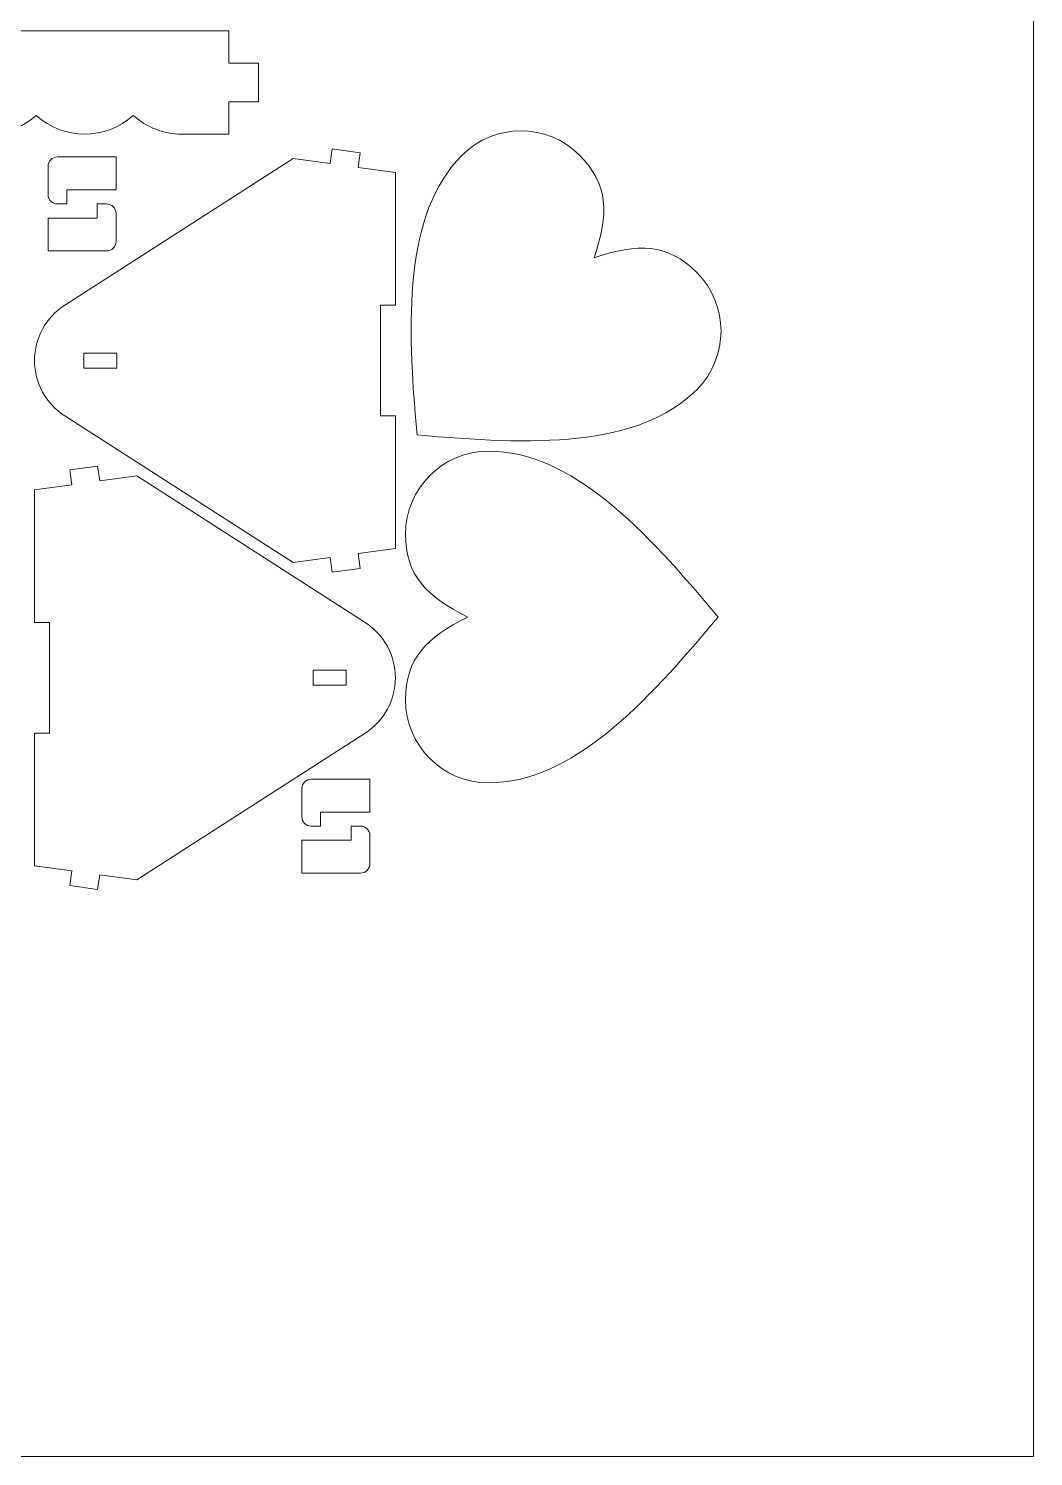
# Model space of a CAD drawing. Header units: millimetres. Extents: x -970 to 970, y -600 to 600.
# Drawn here: x -265.9 to -51.9, y -599.7 to -295.8 of the extents above; entities that cross this region are included whole.
import ezdxf

# ---------------------------------------------------------------- set-up
doc = ezdxf.new("R2010")
doc.units = ezdxf.units.MM
doc.header["$MEASUREMENT"] = 0
doc.layers.add('Camada 1', color=7, linetype='Continuous')

msp = doc.modelspace()

# ---------------------------------------------------------------- linework, layer by layer
at = {"layer": 'Camada 1', "color": 142, "lineweight": 20}
msp.add_lwpolyline([(-969.7314, -599.6855), (-51.9448, -599.6855), (-51.9448, 490.8211), (-969.7314, 490.8211), (-969.7314, -599.6855)], close=True, dxfattribs=at)
at = {"layer": 'Camada 1', "color": 250, "lineweight": 20}
msp.add_open_spline([(-426.9291, -296.2612), (-426.9291, -296.2612), (-426.9291, -299.4362), (-426.9291, -299.4362), (-426.9291, -299.4362), (-426.9291, -299.4362), (-466.9291, -299.4362), (-466.9291, -299.4362), (-466.9291, -299.4362), (-466.9291, -299.4362), (-466.9291, -296.2612), (-466.9291, -296.2612), (-466.9291, -296.2612), (-466.9291, -296.2612), (-526.929, -296.2612), (-526.929, -296.2612), (-526.929, -296.2612), (-526.929, -296.2612), (-526.929, -303.1203), (-526.929, -303.1203), (-526.929, -303.1203), (-526.929, -303.1203), (-533.279, -303.1203), (-533.279, -303.1203), (-533.279, -303.1203), (-533.279, -303.1203), (-533.279, -311.4021), (-533.279, -311.4021), (-533.279, -311.4021), (-533.279, -311.4021), (-526.929, -311.4021), (-526.929, -311.4021), (-526.929, -311.4021), (-526.929, -311.4021), (-526.929, -318.2612), (-526.929, -318.2612), (-526.929, -318.2612), (-526.929, -318.2612), (-516.929, -318.2612), (-516.929, -318.2612), (-516.929, -318.2612), (-513.2057, -318.2612), (-509.6252, -316.829), (-506.929, -314.2612), (-506.929, -314.2612), (-501.329, -319.5945), (-492.529, -319.5945), (-486.929, -314.2612), (-486.929, -314.2612), (-481.329, -319.5945), (-472.5291, -319.5945), (-466.9291, -314.2612), (-466.9291, -314.2612), (-461.3291, -319.5945), (-452.5291, -319.5945), (-446.9291, -314.2612), (-446.9291, -314.2612), (-441.3291, -319.5945), (-432.5291, -319.5945), (-426.9291, -314.2612), (-426.9291, -314.2612), (-421.3291, -319.5945), (-412.5291, -319.5945), (-406.9291, -314.2612), (-406.9291, -314.2612), (-401.3291, -319.5945), (-392.5291, -319.5945), (-386.9291, -314.2612), (-386.9291, -314.2612), (-381.3291, -319.5945), (-372.5292, -319.5945), (-366.9292, -314.2612), (-366.9292, -314.2612), (-361.3292, -319.5945), (-352.5292, -319.5945), (-346.9292, -314.2612), (-346.9292, -314.2612), (-341.0709, -319.5945), (-332.1165, -319.5945), (-326.2583, -314.2612), (-326.2583, -314.2612), (-320.4, -319.5945), (-311.4456, -319.5945), (-305.5874, -314.2612), (-305.5874, -314.2612), (-299.7291, -319.5945), (-290.7747, -319.5945), (-284.9165, -314.2612), (-284.9165, -314.2612), (-279.0582, -319.5945), (-270.1039, -319.5945), (-264.2457, -314.2612), (-264.2457, -314.2612), (-258.3874, -319.5945), (-249.433, -319.5945), (-243.5748, -314.2612), (-243.5748, -314.2612), (-240.7478, -316.8349), (-237.0623, -318.2612), (-233.2393, -318.2612), (-233.2393, -318.2612), (-233.2393, -318.2612), (-223.2393, -318.2612), (-223.2393, -318.2612), (-223.2393, -318.2612), (-223.2393, -318.2612), (-223.2393, -311.4021), (-223.2393, -311.4021), (-223.2393, -311.4021), (-223.2393, -311.4021), (-216.8893, -311.4021), (-216.8893, -311.4021), (-216.8893, -311.4021), (-216.8893, -311.4021), (-216.8893, -303.1203), (-216.8893, -303.1203), (-216.8893, -303.1203), (-216.8893, -303.1203), (-223.2393, -303.1203), (-223.2393, -303.1203), (-223.2393, -303.1203), (-223.2393, -303.1203), (-223.2393, -296.2612), (-223.2393, -296.2612), (-223.2393, -296.2612), (-223.2393, -296.2612), (-283.2392, -296.2612), (-283.2392, -296.2612), (-283.2392, -296.2612), (-283.2392, -296.2612), (-283.2392, -299.4362), (-283.2392, -299.4362), (-283.2392, -299.4362), (-283.2392, -299.4362), (-323.2392, -299.4362), (-323.2392, -299.4362), (-323.2392, -299.4362), (-323.2392, -299.4362), (-323.2392, -296.2612), (-323.2392, -296.2612), (-323.2392, -296.2612), (-323.2392, -296.2612), (-426.9291, -296.2612), (-426.9291, -296.2612)], degree=3, knots=[0, 0, 0, 0, 0.02702703, 0.02702703, 0.02702703, 0.02702703, 0.05405405, 0.05405405, 0.05405405, 0.05405405, 0.08108108, 0.08108108, 0.08108108, 0.08108108, 0.10810811, 0.10810811, 0.10810811, 0.10810811, 0.13513514, 0.13513514, 0.13513514, 0.13513514, 0.16216216, 0.16216216, 0.16216216, 0.16216216, 0.18918919, 0.18918919, 0.18918919, 0.18918919, 0.21621622, 0.21621622, 0.21621622, 0.21621622, 0.24324324, 0.24324324, 0.24324324, 0.24324324, 0.27027027, 0.27027027, 0.27027027, 0.27027027, 0.2972973, 0.2972973, 0.2972973, 0.2972973, 0.32432432, 0.32432432, 0.32432432, 0.32432432, 0.35135135, 0.35135135, 0.35135135, 0.35135135, 0.37837838, 0.37837838, 0.37837838, 0.37837838, 0.40540541, 0.40540541, 0.40540541, 0.40540541, 0.43243243, 0.43243243, 0.43243243, 0.43243243, 0.45945946, 0.45945946, 0.45945946, 0.45945946, 0.48648649, 0.48648649, 0.48648649, 0.48648649, 0.51351351, 0.51351351, 0.51351351, 0.51351351, 0.54054054, 0.54054054, 0.54054054, 0.54054054, 0.56756757, 0.56756757, 0.56756757, 0.56756757, 0.59459459, 0.59459459, 0.59459459, 0.59459459, 0.62162162, 0.62162162, 0.62162162, 0.62162162, 0.64864865, 0.64864865, 0.64864865, 0.64864865, 0.67567568, 0.67567568, 0.67567568, 0.67567568, 0.7027027, 0.7027027, 0.7027027, 0.7027027, 0.72972973, 0.72972973, 0.72972973, 0.72972973, 0.75675676, 0.75675676, 0.75675676, 0.75675676, 0.78378378, 0.78378378, 0.78378378, 0.78378378, 0.81081081, 0.81081081, 0.81081081, 0.81081081, 0.83783784, 0.83783784, 0.83783784, 0.83783784, 0.86486486, 0.86486486, 0.86486486, 0.86486486, 0.89189189, 0.89189189, 0.89189189, 0.89189189, 0.91891892, 0.91891892, 0.91891892, 0.91891892, 0.94594595, 0.94594595, 0.94594595, 0.94594595, 1, 1, 1, 1], dxfattribs=at)
at = {"layer": 'Camada 1', "color": 250, "lineweight": 9}
for points, knots in [([(-183.1526, -382.2513), (-158.83, -384.4854), (-136.1032, -385.1236), (-123.6229, -372.6433), (-123.6229, -372.6433), (-116.7337, -365.7541), (-116.7337, -354.5718), (-123.6229, -347.6826), (-123.6229, -347.6826), (-129.8631, -341.4424), (-136.1033, -341.4423), (-145.4636, -344.5624), (-145.4636, -344.5624), (-142.3434, -335.2022), (-142.3435, -328.962), (-148.5838, -322.7217), (-148.5838, -322.7217), (-155.4729, -315.8326), (-166.6552, -315.8326), (-173.5444, -322.7218), (-173.5444, -322.7218), (-186.0247, -335.2021), (-185.3865, -357.9289), (-183.1526, -382.2513)], [0, 0, 0, 0, 0.14285714, 0.14285714, 0.14285714, 0.14285714, 0.28571429, 0.28571429, 0.28571429, 0.28571429, 0.42857143, 0.42857143, 0.42857143, 0.42857143, 0.57142857, 0.57142857, 0.57142857, 0.57142857, 0.71428571, 0.71428571, 0.71428571, 0.71428571, 1, 1, 1, 1]), ([(-258.1684, -378.2219), (-258.1684, -378.2219), (-209.5708, -409.4432), (-209.5708, -409.4432), (-209.5708, -409.4432), (-209.5708, -409.4432), (-201.6455, -408.3523), (-201.6455, -408.3523), (-201.6455, -408.3523), (-201.6455, -408.3523), (-201.2126, -411.4976), (-201.2126, -411.4976), (-201.2126, -411.4976), (-201.2126, -411.4976), (-195.2686, -410.6795), (-195.2686, -410.6795), (-195.2686, -410.6795), (-195.2686, -410.6795), (-195.7016, -407.5341), (-195.7016, -407.5341), (-195.7016, -407.5341), (-195.7016, -407.5341), (-187.7763, -406.4432), (-187.7763, -406.4432), (-187.7763, -406.4432), (-187.7763, -406.4432), (-187.7763, -378.2219), (-187.7763, -378.2219), (-187.7763, -378.2219), (-187.7763, -378.2219), (-190.9513, -378.2219), (-190.9513, -378.2219), (-190.9513, -378.2219), (-190.9513, -378.2219), (-190.9513, -354.6646), (-190.9513, -354.6646), (-190.9513, -354.6646), (-190.9513, -354.6646), (-187.7763, -354.6646), (-187.7763, -354.6646), (-187.7763, -354.6646), (-187.7763, -354.6646), (-187.7763, -326.4433), (-187.7763, -326.4433), (-187.7763, -326.4433), (-187.7763, -326.4433), (-195.7016, -325.3524), (-195.7016, -325.3524), (-195.7016, -325.3524), (-195.7016, -325.3524), (-195.2686, -322.207), (-195.2686, -322.207), (-195.2686, -322.207), (-195.2686, -322.207), (-201.2126, -321.3889), (-201.2126, -321.3889), (-201.2126, -321.3889), (-201.2126, -321.3889), (-201.6455, -324.5342), (-201.6455, -324.5342), (-201.6455, -324.5342), (-201.6455, -324.5342), (-209.5708, -323.4433), (-209.5708, -323.4433), (-209.5708, -323.4433), (-209.5708, -323.4433), (-258.1684, -354.6646), (-258.1684, -354.6646), (-258.1684, -354.6646), (-262.1774, -357.2402), (-264.6012, -361.6781), (-264.6012, -366.4433), (-264.6012, -366.4433), (-264.6012, -371.2083), (-262.1775, -375.6462), (-258.1684, -378.2219)], [0, 0, 0, 0, 0.05, 0.05, 0.05, 0.05, 0.1, 0.1, 0.1, 0.1, 0.15, 0.15, 0.15, 0.15, 0.2, 0.2, 0.2, 0.2, 0.25, 0.25, 0.25, 0.25, 0.3, 0.3, 0.3, 0.3, 0.35, 0.35, 0.35, 0.35, 0.4, 0.4, 0.4, 0.4, 0.45, 0.45, 0.45, 0.45, 0.5, 0.5, 0.5, 0.5, 0.55, 0.55, 0.55, 0.55, 0.6, 0.6, 0.6, 0.6, 0.65, 0.65, 0.65, 0.65, 0.7, 0.7, 0.7, 0.7, 0.75, 0.75, 0.75, 0.75, 0.8, 0.8, 0.8, 0.8, 0.85, 0.85, 0.85, 0.85, 0.9, 0.9, 0.9, 0.9, 1, 1, 1, 1]), ([(-247.2507, -323.1138), (-247.2507, -323.1138), (-259.7257, -323.1138), (-259.7257, -323.1138), (-259.7257, -323.1138), (-260.2561, -323.1138), (-260.7648, -323.3245), (-261.1399, -323.6996), (-261.1399, -323.6996), (-261.515, -324.0747), (-261.7257, -324.5834), (-261.7257, -325.1138), (-261.7257, -325.1138), (-261.7257, -325.1138), (-261.7257, -331.1138), (-261.7257, -331.1138), (-261.7257, -331.1138), (-261.7257, -332.2184), (-260.8303, -333.1138), (-259.7257, -333.1138), (-259.7257, -333.1138), (-259.7257, -333.1138), (-257.7257, -333.1138), (-257.7257, -333.1138), (-257.7257, -333.1138), (-257.7257, -333.1138), (-257.7257, -330.1138), (-257.7257, -330.1138), (-257.7257, -330.1138), (-257.7257, -330.1138), (-247.2507, -330.1138), (-247.2507, -330.1138), (-247.2507, -330.1138), (-247.2507, -330.1138), (-247.2507, -323.1138), (-247.2507, -323.1138)], [0, 0, 0, 0, 0.1, 0.1, 0.1, 0.1, 0.2, 0.2, 0.2, 0.2, 0.3, 0.3, 0.3, 0.3, 0.4, 0.4, 0.4, 0.4, 0.5, 0.5, 0.5, 0.5, 0.6, 0.6, 0.6, 0.6, 0.7, 0.7, 0.7, 0.7, 0.8, 0.8, 0.8, 0.8, 1, 1, 1, 1]), ([(-261.7257, -343.1138), (-261.7257, -343.1138), (-249.2507, -343.1138), (-249.2507, -343.1138), (-249.2507, -343.1138), (-248.7203, -343.1138), (-248.2116, -342.9031), (-247.8365, -342.528), (-247.8365, -342.528), (-247.4614, -342.1529), (-247.2507, -341.6442), (-247.2507, -341.1138), (-247.2507, -341.1138), (-247.2507, -341.1138), (-247.2507, -335.1138), (-247.2507, -335.1138), (-247.2507, -335.1138), (-247.2507, -334.0092), (-248.1461, -333.1138), (-249.2507, -333.1138), (-249.2507, -333.1138), (-249.2507, -333.1138), (-251.2507, -333.1138), (-251.2507, -333.1138), (-251.2507, -333.1138), (-251.2507, -333.1138), (-251.2507, -336.1138), (-251.2507, -336.1138), (-251.2507, -336.1138), (-251.2507, -336.1138), (-261.7257, -336.1138), (-261.7257, -336.1138), (-261.7257, -336.1138), (-261.7257, -336.1138), (-261.7257, -343.1138), (-261.7257, -343.1138)], [0, 0, 0, 0, 0.1, 0.1, 0.1, 0.1, 0.2, 0.2, 0.2, 0.2, 0.3, 0.3, 0.3, 0.3, 0.4, 0.4, 0.4, 0.4, 0.5, 0.5, 0.5, 0.5, 0.6, 0.6, 0.6, 0.6, 0.7, 0.7, 0.7, 0.7, 0.8, 0.8, 0.8, 0.8, 1, 1, 1, 1]), ([(-247.1012, -364.8558), (-247.1012, -364.8558), (-247.1012, -368.0308), (-247.1012, -368.0308), (-247.1012, -368.0308), (-247.1012, -368.0308), (-254.1012, -368.0308), (-254.1012, -368.0308), (-254.1012, -368.0308), (-254.1012, -368.0308), (-254.1012, -364.8558), (-254.1012, -364.8558), (-254.1012, -364.8558), (-254.1012, -364.8558), (-247.1012, -364.8558), (-247.1012, -364.8558)], [0, 0, 0, 0, 0.2, 0.2, 0.2, 0.2, 0.4, 0.4, 0.4, 0.4, 0.6, 0.6, 0.6, 0.6, 1, 1, 1, 1]), ([(-119.0868, -421.0266), (-134.7057, -402.2482), (-150.3247, -385.7267), (-167.9745, -385.7267), (-167.9745, -385.7267), (-177.7173, -385.7267), (-185.6244, -393.6338), (-185.6244, -403.3765), (-185.6244, -403.3765), (-185.6244, -412.2015), (-181.212, -416.6141), (-172.387, -421.0266), (-172.387, -421.0266), (-181.212, -425.4389), (-185.6244, -429.8515), (-185.6244, -438.6766), (-185.6244, -438.6766), (-185.6244, -448.4192), (-177.7173, -456.3263), (-167.9745, -456.3263), (-167.9745, -456.3263), (-150.3247, -456.3263), (-134.7057, -439.8048), (-119.0868, -421.0266)], [0, 0, 0, 0, 0.14285714, 0.14285714, 0.14285714, 0.14285714, 0.28571429, 0.28571429, 0.28571429, 0.28571429, 0.42857143, 0.42857143, 0.42857143, 0.42857143, 0.57142857, 0.57142857, 0.57142857, 0.57142857, 0.71428571, 0.71428571, 0.71428571, 0.71428571, 1, 1, 1, 1]), ([(-194.2091, -445.7386), (-194.2091, -445.7386), (-242.8067, -476.9599), (-242.8067, -476.9599), (-242.8067, -476.9599), (-242.8067, -476.9599), (-250.732, -475.869), (-250.732, -475.869), (-250.732, -475.869), (-250.732, -475.869), (-251.1649, -479.0143), (-251.1649, -479.0143), (-251.1649, -479.0143), (-251.1649, -479.0143), (-257.1089, -478.1962), (-257.1089, -478.1962), (-257.1089, -478.1962), (-257.1089, -478.1962), (-256.6759, -475.0508), (-256.6759, -475.0508), (-256.6759, -475.0508), (-256.6759, -475.0508), (-264.6012, -473.9599), (-264.6012, -473.9599), (-264.6012, -473.9599), (-264.6012, -473.9599), (-264.6012, -445.7386), (-264.6012, -445.7386), (-264.6012, -445.7386), (-264.6012, -445.7386), (-261.4262, -445.7386), (-261.4262, -445.7386), (-261.4262, -445.7386), (-261.4262, -445.7386), (-261.4262, -422.1813), (-261.4262, -422.1813), (-261.4262, -422.1813), (-261.4262, -422.1813), (-264.6012, -422.1813), (-264.6012, -422.1813), (-264.6012, -422.1813), (-264.6012, -422.1813), (-264.6012, -393.96), (-264.6012, -393.96), (-264.6012, -393.96), (-264.6012, -393.96), (-256.6759, -392.8691), (-256.6759, -392.8691), (-256.6759, -392.8691), (-256.6759, -392.8691), (-257.1089, -389.7237), (-257.1089, -389.7237), (-257.1089, -389.7237), (-257.1089, -389.7237), (-251.1649, -388.9056), (-251.1649, -388.9056), (-251.1649, -388.9056), (-251.1649, -388.9056), (-250.732, -392.0509), (-250.732, -392.0509), (-250.732, -392.0509), (-250.732, -392.0509), (-242.8067, -390.96), (-242.8067, -390.96), (-242.8067, -390.96), (-242.8067, -390.96), (-194.2091, -422.1813), (-194.2091, -422.1813), (-194.2091, -422.1813), (-190.2001, -424.7569), (-187.7763, -429.1948), (-187.7763, -433.96), (-187.7763, -433.96), (-187.7763, -438.725), (-190.2, -443.1629), (-194.2091, -445.7386)], [0, 0, 0, 0, 0.05, 0.05, 0.05, 0.05, 0.1, 0.1, 0.1, 0.1, 0.15, 0.15, 0.15, 0.15, 0.2, 0.2, 0.2, 0.2, 0.25, 0.25, 0.25, 0.25, 0.3, 0.3, 0.3, 0.3, 0.35, 0.35, 0.35, 0.35, 0.4, 0.4, 0.4, 0.4, 0.45, 0.45, 0.45, 0.45, 0.5, 0.5, 0.5, 0.5, 0.55, 0.55, 0.55, 0.55, 0.6, 0.6, 0.6, 0.6, 0.65, 0.65, 0.65, 0.65, 0.7, 0.7, 0.7, 0.7, 0.75, 0.75, 0.75, 0.75, 0.8, 0.8, 0.8, 0.8, 0.85, 0.85, 0.85, 0.85, 0.9, 0.9, 0.9, 0.9, 1, 1, 1, 1]), ([(-205.2763, -432.3725), (-205.2763, -432.3725), (-205.2763, -435.5475), (-205.2763, -435.5475), (-205.2763, -435.5475), (-205.2763, -435.5475), (-198.2763, -435.5475), (-198.2763, -435.5475), (-198.2763, -435.5475), (-198.2763, -435.5475), (-198.2763, -432.3725), (-198.2763, -432.3725), (-198.2763, -432.3725), (-198.2763, -432.3725), (-205.2763, -432.3725), (-205.2763, -432.3725)], [0, 0, 0, 0, 0.2, 0.2, 0.2, 0.2, 0.4, 0.4, 0.4, 0.4, 0.6, 0.6, 0.6, 0.6, 1, 1, 1, 1]), ([(-193.2133, -455.5372), (-193.2133, -455.5372), (-205.6883, -455.5372), (-205.6883, -455.5372), (-205.6883, -455.5372), (-206.2187, -455.5372), (-206.7274, -455.7479), (-207.1025, -456.123), (-207.1025, -456.123), (-207.4776, -456.4981), (-207.6883, -457.0068), (-207.6883, -457.5372), (-207.6883, -457.5372), (-207.6883, -457.5372), (-207.6883, -463.5372), (-207.6883, -463.5372), (-207.6883, -463.5372), (-207.6883, -464.6418), (-206.7929, -465.5372), (-205.6883, -465.5372), (-205.6883, -465.5372), (-205.6883, -465.5372), (-203.6883, -465.5372), (-203.6883, -465.5372), (-203.6883, -465.5372), (-203.6883, -465.5372), (-203.6883, -462.5372), (-203.6883, -462.5372), (-203.6883, -462.5372), (-203.6883, -462.5372), (-193.2133, -462.5372), (-193.2133, -462.5372), (-193.2133, -462.5372), (-193.2133, -462.5372), (-193.2133, -455.5372), (-193.2133, -455.5372)], [0, 0, 0, 0, 0.1, 0.1, 0.1, 0.1, 0.2, 0.2, 0.2, 0.2, 0.3, 0.3, 0.3, 0.3, 0.4, 0.4, 0.4, 0.4, 0.5, 0.5, 0.5, 0.5, 0.6, 0.6, 0.6, 0.6, 0.7, 0.7, 0.7, 0.7, 0.8, 0.8, 0.8, 0.8, 1, 1, 1, 1]), ([(-207.6883, -475.5372), (-207.6883, -475.5372), (-195.2133, -475.5372), (-195.2133, -475.5372), (-195.2133, -475.5372), (-194.6829, -475.5372), (-194.1742, -475.3265), (-193.7991, -474.9514), (-193.7991, -474.9514), (-193.424, -474.5763), (-193.2133, -474.0676), (-193.2133, -473.5372), (-193.2133, -473.5372), (-193.2133, -473.5372), (-193.2133, -467.5372), (-193.2133, -467.5372), (-193.2133, -467.5372), (-193.2133, -466.4326), (-194.1087, -465.5372), (-195.2133, -465.5372), (-195.2133, -465.5372), (-195.2133, -465.5372), (-197.2133, -465.5372), (-197.2133, -465.5372), (-197.2133, -465.5372), (-197.2133, -465.5372), (-197.2133, -468.5372), (-197.2133, -468.5372), (-197.2133, -468.5372), (-197.2133, -468.5372), (-207.6883, -468.5372), (-207.6883, -468.5372), (-207.6883, -468.5372), (-207.6883, -468.5372), (-207.6883, -475.5372), (-207.6883, -475.5372)], [0, 0, 0, 0, 0.1, 0.1, 0.1, 0.1, 0.2, 0.2, 0.2, 0.2, 0.3, 0.3, 0.3, 0.3, 0.4, 0.4, 0.4, 0.4, 0.5, 0.5, 0.5, 0.5, 0.6, 0.6, 0.6, 0.6, 0.7, 0.7, 0.7, 0.7, 0.8, 0.8, 0.8, 0.8, 1, 1, 1, 1])]:
    msp.add_open_spline(points, degree=3, knots=knots, dxfattribs=at)

doc.saveas('drawing.dxf')
